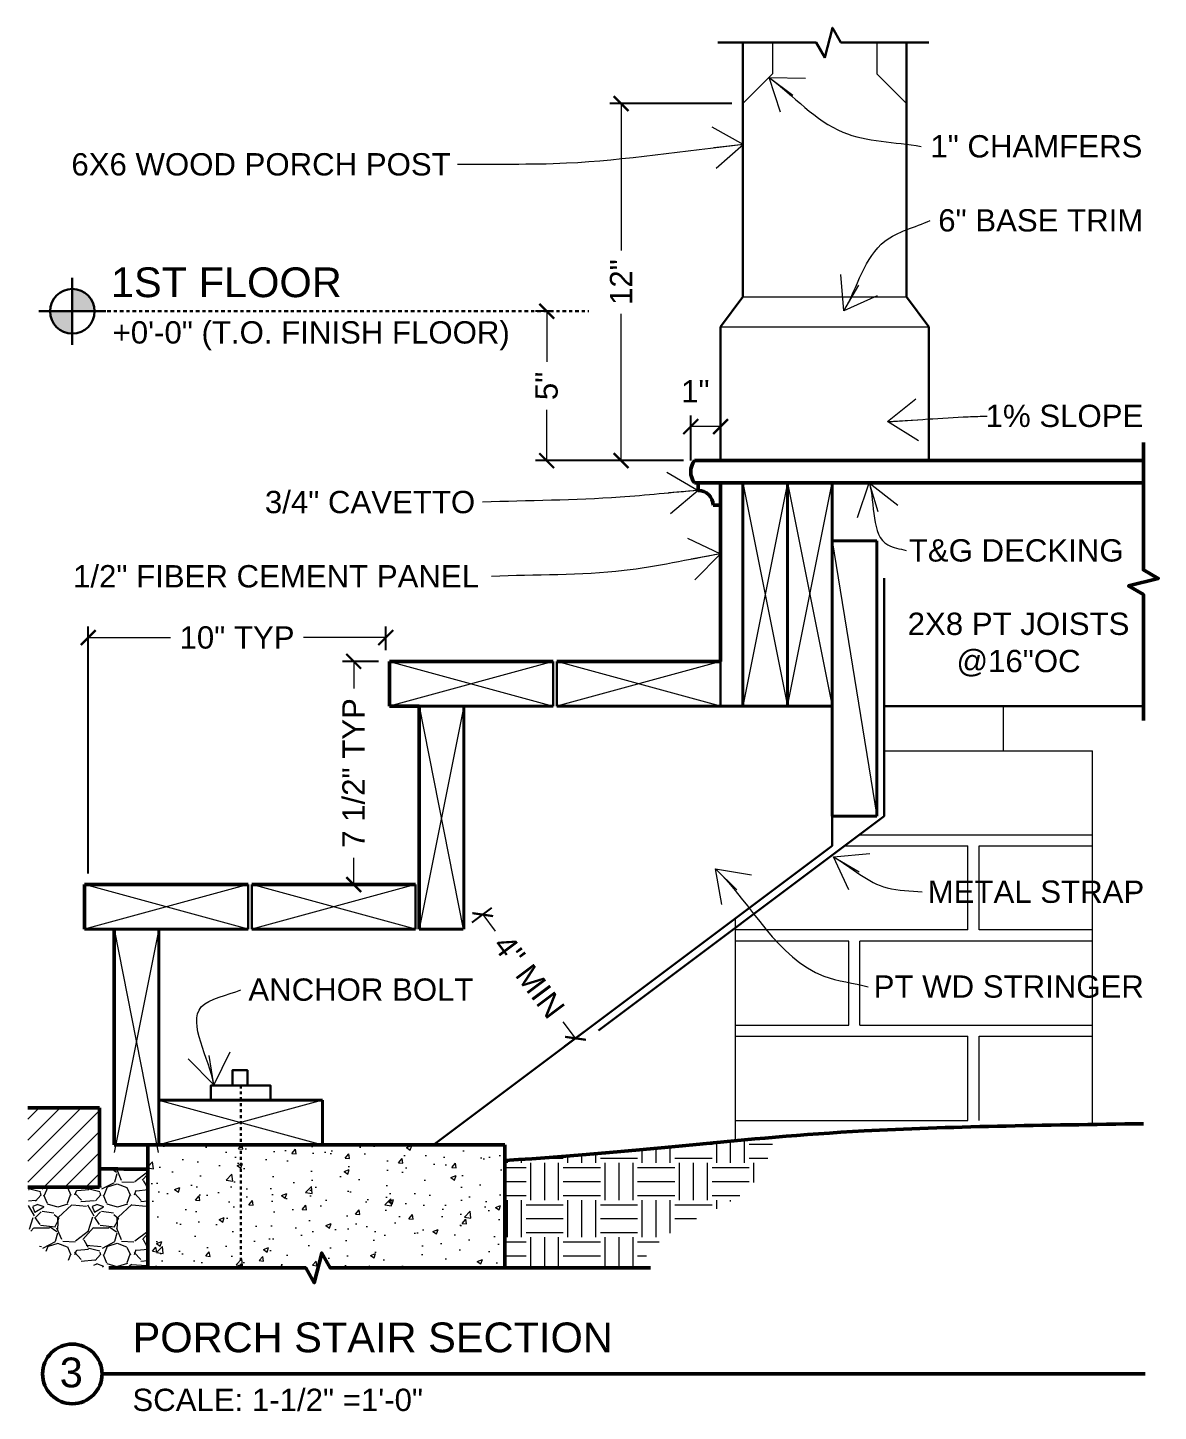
# Model space of a CAD drawing. Header units: inches. Extents: x -54 to 15382, y 469 to 41738.
# Drawn here: x 3477 to 3515, y 3693.74 to 3740.25 of the extents above; entities that cross this region are included whole.
import ezdxf

# ---------------------------------------------------------------- set-up
doc = ezdxf.new("R2010")
doc.units = ezdxf.units.IN
doc.header["$MEASUREMENT"] = 0
doc.linetypes.add('CENTER', pattern=[2, 1.25, -0.25, 0.25, -0.25])
doc.linetypes.add('DASHED2', pattern=[0.375, 0.25, -0.125])
doc.layers.get('0').update_dxf_attribs({"lineweight": 9})
for name, color, linetype, lineweight in [('1', 7, 'Continuous', 9), ('2', 7, 'Continuous', 18), ('3', 7, 'Continuous', 30), ('4', 7, 'Continuous', 40), ('5', 7, 'Continuous', 50), ('A-DIMSx', 7, 'Continuous', 9), ('A-TEXTx', 7, 'Continuous', 18), ('TB-11x17', 7, 'Continuous', 50)]:
    doc.layers.add(name, color=color, linetype=linetype, lineweight=lineweight)
doc.styles.get("Standard").update_dxf_attribs({"font": 'arial.ttf'})
doc.dimstyles.get("Standard").update_dxf_attribs({"dimtxt": 3, "dimasz": 2, "dimexe": 0.03125, "dimexo": 0.0625, "dimgap": 0.03125, "dimtad": 0, "dimtoh": 1, "dimdec": 4, "dimlfac": 0.99985, "dimzin": 0, "dimdsep": 46, "dimlunit": 4, "dimtxsty": 'Standard', "dimblk": 'ARCHTICK', "dimblk1": 'ARCHTICK', "dimblk2": 'ARCHTICK', "dimcen": 0.09, "dimclrt": 256, "dimadec": 0, "dimazin": 0, "dimtfac": 1, "dimtdec": 4, "dimtofl": 0, "dimtmove": 0, "dimatfit": 3, "dimfxl": 1, "dimtolj": 1, "dimtzin": 0, "dimarcsym": 0})

# ---------------------------------------------------------------- blocks, each defined once
blk = doc.blocks.new('_ArchTick')
at = {"color": 0, "linetype": 'ByBlock', "lineweight": 0, "const_width": 0.15}
blk.add_lwpolyline([(-0.5, -0.5), (0.5, 0.5)], dxfattribs=at)
blk = doc.blocks.new('Point')
at = {"lineweight": 0, "ltscale": 0.1}
h = blk.add_hatch(color=256, dxfattribs=at)
h.dxf.hatch_style = 1
h.paths.add_polyline_path([(-3.2903, 4.1654, 0.414214), (-3.3528, 4.1029), (-3.2903, 4.1029)])
h.paths.add_polyline_path([(-3.2903, 4.1029), (-3.2903, 4.0404, 0.414214), (-3.2278, 4.1029)])
at = {"layer": '3', "ltscale": 0.1}
for q in [(-3.2903, 4.1966), (-3.384, 4.1029), (-3.1965, 4.1029), (-3.2903, 4.0091)]:
    blk.add_line((-3.2903, 4.1029), q, dxfattribs=at)
blk.add_circle((-3.2903, 4.1029), 0.0625, dxfattribs=at)
blk = doc.blocks.new('*D435')
at = {"layer": 'A-DIMSx', "color": 0, "lineweight": -2, "ltscale": 0.1}
for p, q in [((3499.286, 3725.699), (3499.286, 3727.218)), ((3500.286, 3726.074), (3500.286, 3727.218))]:
    blk.add_line(p, q, dxfattribs=at)
at = {"layer": 'A-DIMSx', "color": 0, "lineweight": 5, "ltscale": 0.1}
blk.add_line((3500.286, 3726.843), (3499.286, 3726.843), dxfattribs=at)
at = {"layer": 'A-DIMSx', "color": 0, "lineweight": 5, "xscale": 0.5, "yscale": 0.5, "zscale": 0.5, "rotation": 180}
blk.add_blockref('_ArchTick', (3499.286, 3726.843), dxfattribs=at)
at = {"layer": 'A-DIMSx', "color": 0, "lineweight": 5, "xscale": 0.5, "yscale": 0.5, "zscale": 0.5}
blk.add_blockref('_ArchTick', (3500.286, 3726.843), dxfattribs=at)
at = {"layer": 'A-DIMSx', "ltscale": 0.25, "insert": (3499.44, 3728.03), "char_height": 0.75, "attachment_point": 5}
blk.add_mtext('\\A1;1"', dxfattribs=at)
blk = doc.blocks.new('*D436')
at = {"layer": 'A-DIMSx', "color": 0, "lineweight": -2, "ltscale": 0.1}
for p, q in [((3500.661, 3737.699), (3496.568, 3737.699)), ((3499.039, 3725.699), (3496.568, 3725.699))]:
    blk.add_line(p, q, dxfattribs=at)
at = {"layer": 'A-DIMSx', "color": 0, "lineweight": 5, "ltscale": 0.1}
for p, q in [((3496.943, 3737.699), (3496.943, 3732.764)), ((3496.943, 3725.699), (3496.943, 3730.634))]:
    blk.add_line(p, q, dxfattribs=at)
at = {"layer": 'A-DIMSx', "color": 0, "lineweight": 5, "xscale": 0.5, "yscale": 0.5, "zscale": 0.5}
for p, rotation in [((3496.943, 3737.699), 90), ((3496.943, 3725.699), 270)]:
    blk.add_blockref('_ArchTick', p, dxfattribs=dict(at, rotation=rotation))
at = {"layer": 'A-DIMSx', "ltscale": 0.25, "insert": (3496.943, 3731.699), "char_height": 0.75, "attachment_point": 5, "rotation": 90}
blk.add_mtext('\\A1;12"', dxfattribs=at)
blk = doc.blocks.new('*D437')
at = {"layer": 'A-DIMSx', "color": 0, "lineweight": -2, "ltscale": 0.1}
for p, q in [((3479.036, 3711.824), (3479.036, 3720.125)), ((3489.036, 3719.324), (3489.036, 3720.125))]:
    blk.add_line(p, q, dxfattribs=at)
at = {"layer": 'A-DIMSx', "color": 0, "lineweight": 5, "ltscale": 0.1}
for p, q in [((3479.036, 3719.75), (3481.805, 3719.75)), ((3489.036, 3719.75), (3486.267, 3719.75))]:
    blk.add_line(p, q, dxfattribs=at)
at = {"layer": 'A-DIMSx', "color": 0, "lineweight": 5, "xscale": 0.5, "yscale": 0.5, "zscale": 0.5, "rotation": 180}
blk.add_blockref('_ArchTick', (3479.036, 3719.75), dxfattribs=at)
at = {"layer": 'A-DIMSx', "color": 0, "lineweight": 5, "xscale": 0.5, "yscale": 0.5, "zscale": 0.5}
blk.add_blockref('_ArchTick', (3489.036, 3719.75), dxfattribs=at)
at = {"layer": 'A-DIMSx', "ltscale": 0.25, "insert": (3484.036, 3719.75), "char_height": 0.75, "attachment_point": 5}
blk.add_mtext('\\A1;10" TYP', dxfattribs=at)
blk = doc.blocks.new('*D438')
at = {"layer": 'A-DIMSx', "color": 0, "lineweight": -2, "ltscale": 0.1}
for p, q in [((3488.786, 3718.949), (3487.582, 3718.949)), ((3488.786, 3711.449), (3487.582, 3711.449))]:
    blk.add_line(p, q, dxfattribs=at)
at = {"layer": 'A-DIMSx', "color": 0, "lineweight": 5, "ltscale": 0.1}
for p, q in [((3487.957, 3718.949), (3487.957, 3718.044)), ((3487.957, 3711.449), (3487.957, 3712.353))]:
    blk.add_line(p, q, dxfattribs=at)
at = {"layer": 'A-DIMSx', "color": 0, "lineweight": 5, "xscale": 0.5, "yscale": 0.5, "zscale": 0.5}
for p, rotation in [((3487.957, 3718.949), 90), ((3487.957, 3711.449), 270)]:
    blk.add_blockref('_ArchTick', p, dxfattribs=dict(at, rotation=rotation))
at = {"layer": 'A-DIMSx', "ltscale": 0.25, "insert": (3487.957, 3715.199), "char_height": 0.75, "attachment_point": 5, "rotation": 90}
blk.add_mtext('\\A1;7 1/2" TYP', dxfattribs=at)
blk = doc.blocks.new('*D440')
at = {"layer": 'A-DIMSx', "color": 0, "lineweight": -2, "ltscale": 0.1}
for p, q in [((3494.645, 3730.72), (3494.068, 3730.72)), ((3499.039, 3725.699), (3494.068, 3725.699))]:
    blk.add_line(p, q, dxfattribs=at)
at = {"layer": 'A-DIMSx', "color": 0, "lineweight": 5, "ltscale": 0.1}
for p, q in [((3494.443, 3730.72), (3494.443, 3729.018)), ((3494.443, 3725.699), (3494.443, 3727.401))]:
    blk.add_line(p, q, dxfattribs=at)
at = {"layer": 'A-DIMSx', "color": 0, "lineweight": 5, "xscale": 0.5, "yscale": 0.5, "zscale": 0.5}
for p, rotation in [((3494.443, 3730.72), 90), ((3494.443, 3725.699), 270)]:
    blk.add_blockref('_ArchTick', p, dxfattribs=dict(at, rotation=rotation))
at = {"layer": 'A-DIMSx', "ltscale": 0.25, "insert": (3494.443, 3728.209), "char_height": 0.75, "attachment_point": 5, "rotation": 90}
blk.add_mtext('\\A1;5"', dxfattribs=at)
blk = doc.blocks.new('*D441')
at = {"layer": 'A-DIMSx', "color": 0, "lineweight": -2, "ltscale": 0.1}
for p, q in [((3491.941, 3710.174), (3492.595, 3710.664)), ((3495.059, 3706.016), (3495.713, 3706.507))]:
    blk.add_line(p, q, dxfattribs=at)
at = {"layer": 'A-DIMSx', "color": 0, "lineweight": 5, "ltscale": 0.1}
for p, q in [((3492.295, 3710.439), (3492.71, 3709.885)), ((3495.413, 3706.282), (3494.997, 3706.836))]:
    blk.add_line(p, q, dxfattribs=at)
at = {"layer": 'A-DIMSx', "color": 0, "lineweight": 5, "xscale": 0.5, "yscale": 0.5, "zscale": 0.5}
for p, rotation in [((3492.295, 3710.439), 126.86989764584003), ((3495.413, 3706.282), 306.86989764584)]:
    blk.add_blockref('_ArchTick', p, dxfattribs=dict(at, rotation=rotation))
at = {"layer": 'A-DIMSx', "ltscale": 0.25, "insert": (3493.854, 3708.36), "char_height": 0.75, "attachment_point": 5, "rotation": 306.8699}
blk.add_mtext('\\A1;4" MIN', dxfattribs=at)

msp = doc.modelspace()

# ---------------------------------------------------------------- hatches: boundary and pattern name
at = {"layer": '1', "ltscale": 0.25}
h = msp.add_hatch(dxfattribs=at)
h.set_pattern_fill('ANSI31', color=256, scale=4, style=0)
h.set_pattern_definition([(45, (0, 1), (-0.35355339, 0.35355339), [])])
h.paths.add_polyline_path([(3479.4107236, 3701.2822529), (3479.4107236, 3703.9489196), (3477.0000785, 3703.9489196), (3477.0000785, 3701.2822529)])
h = msp.add_hatch(dxfattribs=at)
h.set_pattern_fill('EARTH', color=256, scale=5, style=0)
h.set_pattern_definition([(0, (0, 1), (1.25, 1.25), [1.25, -1.25]), (0, (0, 1.4688), (1.25, 1.25), [1.25, -1.25]), (0, (0, 1.9375), (1.25, 1.25), [1.25, -1.25]), (90, (0.1562, 2.0938), (-1.25, 1.25), [1.25, -1.25]), (90, (0.625, 2.0938), (-1.25, 1.25), [1.25, -1.25]), (90, (1.0938, 2.0938), (-1.25, 1.25), [1.25, -1.25])])
edge = h.paths.add_edge_path()
edge.add_spline(control_points=[(3497.518813, 3698.5632188), (3497.7039804, 3698.8568046), (3498.6225044, 3700.143514), (3501.2654104, 3700.6307407), (3501.9417251, 3702.3179113), (3502.0892513, 3702.9563262)], knot_values=[0.4748587065, 0.4748587065, 0.4748587065, 0.4748587065, 1.5047038079, 5.214259185, 7.1147861673, 7.1147861673, 7.1147861673, 7.1147861673], degree=3, periodic=0)
edge.add_spline(control_points=[(3502.089251, 3702.9563263), (3499.2828733, 3702.7170338), (3496.7438002, 3702.4026222), (3493.0357236, 3702.1760518)], knot_values=[82.1630910408, 82.1630910408, 82.1630910408, 82.1630910408, 93.6082302853, 93.6082302853, 93.6082302853, 93.6082302853], degree=3, periodic=0)
edge.add_line((3493.0357236, 3702.1760518), (3493.0357236, 3698.5632187))
edge.add_line((3493.0357236, 3698.5632187), (3497.5188132, 3698.5632187))
h = msp.add_hatch(dxfattribs=at)
h.set_pattern_fill('GRAVEL', color=256, scale=2, style=0)
h.set_pattern_definition([(228.0128, (1.44, 3), (-15.9999964643, -18.000002683), [0.269072, -26.638176]), (184.9697, (1.26, 2.8), (24.000002103, 1.999982614), [0.461736, -45.71185]), (132.5104, (0.8, 2.76), (19.9999814367, -22.0000173477), [0.325576, -32.232064]), (267.2737, (0.02, 2.26), (1.9999920355, 40.00000059), [0.420476, -41.627116]), (292.8337, (0, 1.84), (-10.0000198109, 23.9999928236), [0.41231, -40.818746]), (357.2737, (0.16, 1.46), (-40.00000059, 1.9999920355), [0.420476, -41.627116]), (37.6942, (0.58, 1.44), (-26.0000146912, -19.9999808103), [0.556058, -55.049698]), (72.2553, (1.02, 1.78), (14.0000215254, 43.9999924625), [0.524976, -51.972642]), (121.4296, (1.18, 2.28), (-16.0000164684, 25.999990073), [0.4219, -41.768146]), (175.2364, (0.96, 2.64), (22.0000018926, -1.9999830653), [0.481664, -23.601526]), (222.3974, (0.48, 2.68), (-24.00001470215, -21.999984164), [0.622896, -61.66675]), (138.8141, (2, 2.24), (-14.0000058936, 11.999994627), [0.212602, -21.047688]), (171.4692, (1.84, 2.38), (25.9999965696, -4.00001582), [0.404474, -40.043022]), (225, (1.44, 2.44), (-4e-16, -2.0000006), [0.282842, -2.545584]), (203.1986, (1.3, 2.68), (9.999999461, 4.00000265), [0.152316, -15.07923]), (291.8014, (1.16, 2.62), (-1.99999982, 6.000000546), [0.215406, -10.554924]), (30.9638, (1.24, 2.42), (5.999996045, 4.000004967), [0.349858, -11.312046]), (161.5651, (1.54, 2.6), (4.00000087, -1.99999681), [0.252982, -6.071574]), (16.3895, (0, 2.62), (20.0000043968, 5.9999854196), [0.3544, -35.08569]), (70.3462, (0.34, 2.72), (-7.9999904947, -22.0000042712), [0.297322, -29.434816]), (293.1986, (1.54, 3), (-4.00000265, 9.999999461), [0.30463, -14.926916]), (343.6105, (1.66, 2.72), (-20.0000043968, 5.9999854196), [0.3544, -35.08569]), (339.444, (0, 1.38), (-10.000003689, 3.999991993), [0.34176, -16.746248]), (294.7751, (0.32, 1.26), (-9.9999843785, 22.0000068437), [0.286356, -28.349286]), (66.8014, (1.56, 1), (4.00000265, 9.999999461), [0.30463, -14.926916]), (17.354, (1.68, 1.28), (-26.0000040382, -7.9999890045), [0.335262, -33.190848]), (69.444, (0.58, 1), (-3.999991993, -10.000003689), [0.17088, -16.917128]), (101.3099, (1.44, 1), (-1.999995264, 8.000001504), [0.10198, -10.096058]), (165.9638, (1.42, 1.1), (6.00000109, -1.999996115), [0.41231, -7.8339]), (186.009, (1.02, 1.2), (19.9999995018, 1.999998635), [0.3821, -37.827846]), (303.6901, (1.24, 2.24), (-2.00000267, 3.999999116), [0.288444, -6.922658]), (353.1572, (1.4, 2), (33.999998731, -4.0000159958), [0.503588, -49.855126]), (60.9454, (1.9, 1.94), (-8.0000000544, -14.000000769), [0.205912, -20.385348]), (90, (2, 2.12), (-2, 2), [0.12, -1.88]), (120.2564, (0.98, 1.26), (7.9999897736, -14.0000049117), [0.277848, -27.50704]), (48.0128, (0.84, 1.5), (15.9999964643, 18.000002683), [0.538144, -26.369104]), (0, (1.2, 1.9), (2, 2), [0.52, -1.48]), (325.3048, (1.72, 1.9), (-19.999988518, 14.0000172192), [0.316228, -31.306548]), (254.0546, (1.98, 1.72), (-1.999999779, -8.000000253), [0.291204, -14.269016]), (207.646, (1.9, 1.44), (-37.9999916144, -20.0000154263), [0.47413, -46.938948]), (175.4261, (1.48, 1.22), (-26.0000011166, 1.9999896023), [0.501598, -49.658148])])
edge = h.paths.add_edge_path()
edge.add_line((3479.4107236, 3701.894173), (3479.4107236, 3701.2822529))
edge.add_line((3479.4107236, 3701.2822529), (3477.0245351, 3701.2571086))
edge.add_line((3477.0245351, 3701.2571086), (3477.0245351, 3699.9307861))
edge.add_line((3477.0245351, 3699.9307861), (3477.4213566, 3699.2434711))
edge.add_line((3477.4213566, 3699.2434711), (3477.9497359, 3698.9384112))
edge.add_line((3477.9497359, 3698.9384112), (3478.8289141, 3698.7028361))
edge.add_line((3478.8289141, 3698.7028361), (3479.7291432, 3698.5632187))
edge.add_line((3479.7291432, 3698.5632187), (3481.0357236, 3698.5632187))
edge.add_line((3481.0357236, 3698.5632187), (3481.0357236, 3701.8847372))
edge.add_spline(control_points=[(3481.0357236, 3701.8847372), (3480.5094392, 3701.8864285), (3479.9680236, 3701.8895453), (3479.4107236, 3701.894173)], knot_values=[102.8350763293, 102.8350763293, 102.8350763293, 102.8350763293, 103.7580007713, 103.7580007713, 103.7580007713, 103.7580007713], degree=3, periodic=0)
at = {"layer": '2', "ltscale": 0.25}
h = msp.add_hatch(dxfattribs=at)
h.set_pattern_fill('AR-CONC', color=256, scale=0.25, style=0)
h.set_pattern_definition([(50, (0, 0), (1.79315046, -0.15688034), [0.1875, -2.0625]), (355, (0, 0), (-0.34687833, 1.88048033), [0.15, -1.65]), (100.451444, (0.1494, -0.013), (1.4462721, 1.7236), [0.1593505, -1.7528553]), (46.1842, (0, 0.5), (2.6681033, -0.4137982), [0.28125, -3.09375]), (96.635635, (0.2223, 0.4655), (2.3366549, 2.4352965), [0.2390259, -2.6292844]), (351.184164, (0, 0.5), (2.3366549, 2.4352965), [0.225, -2.475]), (21, (0.25, 0.375), (1.49226763, -1.00654723), [0.1875, -2.0625]), (326, (0.25, 0.375), (0.6082883, 1.8128751), [0.15, -1.65]), (71.451445, (0.3744, 0.2911), (2.10055594, 0.8063279), [0.1593505, -1.7528553]), (37.5, (0, 0), (0.03039964, 0.832234635), [0, -1.63, 0, -1.675, 0, -1.65625]), (7.5, (0, 0), (0.65767384, 0.98602928), [0, -0.955, 0, -1.5925, 0, -0.63125]), (327.5, (-0.5575, 0), (1.33455609, -0.05638718), [0, -0.625, 0, -1.95, 0, -2.5875]), (317.5, (-0.8075, 0), (1.45796542, 0.25026246), [0, -0.8125, 0, -1.295, 0, -1.8375])])
h.paths.add_polyline_path([(3493.0357236, 3698.5632187), (3493.0357236, 3702.6989196), (3481.0357236, 3702.6989196), (3481.0357236, 3698.5632187), (3486.3433541, 3698.5632187), (3486.6320292, 3698.0632187), (3486.8820292, 3699.0632187), (3487.1707043, 3698.5632187)])

# ---------------------------------------------------------------- linework, layer by layer
at = {"layer": '1', "ltscale": 0.25}
for p, q in [((3502.0357236, 3739.7508975), (3502.0357236, 3738.6989196)), ((3505.5357236, 3739.7508975), (3505.5357236, 3738.6989196)), ((3502.0357236, 3738.6989196), (3501.0357236, 3737.6989196)), ((3505.5357236, 3738.6989196), (3506.5357236, 3737.6989196)), ((3501.0357236, 3724.9489196), (3502.5357236, 3717.4489196)), ((3502.5357236, 3724.9489196), (3501.0357236, 3717.4489196)), ((3502.5357236, 3724.9489196), (3504.0357236, 3717.4489196)), ((3502.5357236, 3717.4489196), (3504.0357236, 3724.9489196)), ((3504.0357236, 3722.9989196), (3505.5357236, 3713.7489196)), ((3489.1607236, 3718.9489196), (3494.6607236, 3717.4489196)), ((3494.6607236, 3718.9489196), (3489.1607236, 3717.4489196)), ((3500.2857236, 3717.4489196), (3494.7857236, 3718.9489196)), ((3500.2857236, 3718.9489196), (3494.7857236, 3717.4489196)), ((3490.1607236, 3717.4489196), (3491.6410088, 3709.9489196)), ((3491.6607236, 3717.4489196), (3490.1607236, 3709.9489196)), ((3484.4107236, 3709.9489196), (3478.9107236, 3711.4489196)), ((3484.4107236, 3711.4489196), (3478.9107236, 3709.9489196)), ((3490.0357236, 3709.9489196), (3484.5357236, 3711.4489196)), ((3490.0357236, 3711.4489196), (3484.5357236, 3709.9489196)), ((3479.9107236, 3709.9489196), (3481.3910088, 3702.4489196)), ((3481.4107236, 3709.9489196), (3479.9107236, 3702.4489196)), ((3481.4107236, 3704.1989196), (3486.9107236, 3702.6989196)), ((3486.9107236, 3704.1989196), (3481.4107236, 3702.6989196))]:
    msp.add_line(p, q, dxfattribs=at)
at = {"layer": '1'}
for p, q in [((3504.0357236, 3722.9989196), (3505.5357236, 3722.9989196)), ((3509.7857236, 3717.4489196), (3509.7857236, 3715.9489196)), ((3504.9523903, 3713.1239196), (3512.7857236, 3713.1239196)), ((3504.4523903, 3712.7489196), (3508.5982236, 3712.7489196)), ((3508.5982236, 3709.9239196), (3508.5982236, 3712.7489196)), ((3508.9732236, 3709.9239196), (3508.9732236, 3712.7489196)), ((3508.9732236, 3712.7489196), (3512.7857236, 3712.7489196)), ((3508.5982236, 3709.9239196), (3500.7857236, 3709.9239196)), ((3512.7857236, 3709.9239196), (3508.9732236, 3709.9239196)), ((3504.5982236, 3709.5489196), (3500.7857236, 3709.5489196)), ((3504.5982236, 3706.7239196), (3504.5982236, 3709.5489196)), ((3512.7857236, 3709.5489196), (3504.9732236, 3709.5489196)), ((3504.9732236, 3706.7239196), (3504.9732236, 3709.5489196)), ((3500.7857236, 3706.7239196), (3504.5982236, 3706.7239196)), ((3504.9732236, 3706.7239196), (3512.7857236, 3706.7239196)), ((3500.7857236, 3706.3489196), (3508.5982236, 3706.3489196)), ((3508.5982236, 3703.5239196), (3508.5982236, 3706.3489196)), ((3508.9732236, 3703.5239196), (3508.9732236, 3706.3489196)), ((3508.9732236, 3706.3489196), (3512.7857236, 3706.3489196)), ((3500.7857236, 3703.5239196), (3508.5982236, 3703.5239196))]:
    msp.add_line(p, q, dxfattribs=at)
at = {"layer": '2', "ltscale": 0.25}
for p, q in [((3501.0357236, 3731.1989196), (3506.5357236, 3731.1989196)), ((3500.2857236, 3730.1989196), (3507.2857236, 3730.1989196))]:
    msp.add_line(p, q, dxfattribs=at)
at = {"layer": '2'}
for p, q in [((3505.7857236, 3715.9489196), (3512.7857236, 3715.9489196)), ((3512.7857236, 3703.3863016), (3512.7857236, 3715.9489196)), ((3500.7857236, 3702.8390772), (3500.7857236, 3710.3114196))]:
    msp.add_line(p, q, dxfattribs=at)
at = {"layer": '3'}
for p, q in [((3501.0357236, 3739.7508975), (3501.0357236, 3731.1989196)), ((3506.5357236, 3739.7508975), (3506.5357236, 3731.1989196)), ((3500.2857236, 3730.1989196), (3501.0357236, 3731.1989196)), ((3506.5357236, 3731.1989196), (3507.2857236, 3730.1989196)), ((3500.2857236, 3730.1989196), (3500.2857236, 3725.6989196)), ((3507.2857236, 3730.1989196), (3507.2857236, 3725.6989196)), ((3494.6607236, 3717.4489196), (3494.6607236, 3718.9489196)), ((3494.7857236, 3718.9489196), (3494.7857236, 3717.4489196)), ((3500.2857236, 3718.9489196), (3500.2857236, 3717.4489196)), ((3514.5000785, 3717.4489196), (3505.7857236, 3717.4489196)), ((3504.0357236, 3712.7489196), (3490.6357236, 3702.6989196)), ((3484.4107236, 3709.9489196), (3484.4107236, 3711.4489196)), ((3484.5357236, 3711.4489196), (3484.5357236, 3709.9489196)), ((3490.0357236, 3711.4489196), (3490.0357236, 3709.9489196))]:
    msp.add_line(p, q, dxfattribs=at)
at = {"layer": '3', "linetype": 'CENTER', "ltscale": 0.1}
msp.add_line((3479.2500785, 3730.7195484), (3495.8594408, 3730.7195484), dxfattribs=at)
at = {"layer": '3', "ltscale": 0.25}
for p, q in [((3500.2857244, 3724.9489196), (3499.5357244, 3724.9489196)), ((3500.2857244, 3724.9489196), (3500.2857244, 3724.1989196)), ((3505.7857236, 3713.7489196), (3505.7857236, 3721.7489196)), ((3496.1857236, 3706.5489196), (3505.7857236, 3713.7489196)), ((3504.0357236, 3713.7489196), (3504.0357236, 3712.7489196))]:
    msp.add_line(p, q, dxfattribs=at)
at = {"layer": '3', "linetype": 'DASHED2', "ltscale": 0.25}
msp.add_line((3484.1607236, 3704.6989196), (3484.1607236, 3698.5632187), dxfattribs=at)
at = {"layer": '3', "flags": 128}
msp.add_lwpolyline([(3507.287313, 3739.7508975), (3504.3334313, 3739.7508975), (3504.0447562, 3740.2508975), (3503.7947562, 3739.2508975), (3503.506081, 3739.7508975), (3500.1989756, 3739.7508975)], dxfattribs=at)
at = {"layer": '3', "ltscale": 0.25}
for points in [[(3483.8834374, 3704.7062309), (3483.8834374, 3705.2062309), (3484.3834374, 3705.2062309), (3484.3834374, 3704.6989196)], [(3483.1607236, 3704.1989196), (3483.1607236, 3704.6989196), (3485.1607236, 3704.6989196), (3485.1607236, 3704.1989196)]]:
    msp.add_lwpolyline(points, dxfattribs=at)
at = {"layer": '4'}
for p, q in [((3501.0357236, 3717.4489196), (3501.0357236, 3724.9489196)), ((3502.5357236, 3724.9489196), (3502.5357236, 3717.4489196)), ((3504.0357236, 3724.9489196), (3504.0357236, 3713.7489196)), ((3504.0357236, 3722.9989196), (3505.5357236, 3722.9989196)), ((3505.5357236, 3722.9989196), (3505.5357236, 3713.7489196)), ((3491.6607236, 3717.4489196), (3490.1607236, 3717.4489196)), ((3491.6607236, 3717.4489196), (3491.6607236, 3709.9489196)), ((3494.6607236, 3717.4489196), (3491.6607236, 3717.4489196)), ((3504.0357236, 3717.4489196), (3494.7857236, 3717.4489196)), ((3505.5357236, 3713.7489196), (3504.0357236, 3713.7489196)), ((3484.4107236, 3709.9489196), (3478.9107236, 3709.9489196)), ((3481.4107236, 3702.6989196), (3481.4107236, 3709.9489196)), ((3490.0357236, 3709.9489196), (3484.5357236, 3709.9489196)), ((3490.1607236, 3709.9489196), (3491.6410088, 3709.9489196)), ((3481.4107236, 3704.1989196), (3486.9107236, 3704.1989196)), ((3486.9107236, 3704.1989196), (3486.9107236, 3702.6989196))]:
    msp.add_line(p, q, dxfattribs=at)
at = {"layer": '5'}
for p, q in [((3499.4136553, 3725.6989196), (3514.5000785, 3725.6989196)), ((3514.5000785, 3724.9489196), (3499.4136553, 3724.9489196)), ((3500.2857236, 3718.9489196), (3500.2857244, 3724.9489196)), ((3489.1607236, 3717.4489196), (3489.1607236, 3718.9489196)), ((3489.1607236, 3718.9489196), (3494.6607236, 3718.9489196)), ((3494.7857236, 3718.9489196), (3500.2857236, 3718.9489196)), ((3490.1607236, 3717.4489196), (3489.1607236, 3717.4489196)), ((3490.1607236, 3709.9489196), (3490.1607236, 3717.4489196)), ((3478.9107236, 3709.9489196), (3478.9107236, 3711.4489196)), ((3478.9107236, 3711.4489196), (3484.4107236, 3711.4489196)), ((3484.5357236, 3711.4489196), (3490.0357236, 3711.4489196)), ((3479.9107236, 3702.6989196), (3479.9107236, 3709.9489196)), ((3479.4107236, 3703.9489196), (3477.0000785, 3703.9489196)), ((3479.4107236, 3703.9489196), (3479.4107236, 3701.2822529)), ((3481.4107236, 3702.6989196), (3479.9107236, 3702.6989196)), ((3481.0357236, 3698.5632187), (3481.0357236, 3702.6989196)), ((3481.0357236, 3702.6989196), (3493.0357236, 3702.6989196)), ((3493.0357236, 3702.6989196), (3493.0357236, 3698.5632187)), ((3479.4107236, 3701.2822529), (3477.0000785, 3701.2822529))]:
    msp.add_line(p, q, dxfattribs=at)
at = {"layer": '5', "ltscale": 0.25}
for p, q in [((3499.5357244, 3724.9489196), (3499.5357244, 3724.6989196)), ((3500.2857244, 3724.1989196), (3500.0357244, 3724.1989196))]:
    msp.add_line(p, q, dxfattribs=at)
at = {"layer": '5', "ltscale": 0.1}
msp.add_line((3479.5000785, 3695.0008975), (3514.5607521, 3695.0008975), dxfattribs=at)
at = {"layer": '5', "flags": 128}
for points in [[(3514.5000785, 3726.3127357), (3514.5000785, 3722.0258343), (3515.0000785, 3721.7371591), (3514.0000785, 3721.4871591), (3514.5000785, 3721.198484), (3514.5000785, 3716.9615788)], [(3497.9281047, 3698.5632187), (3487.1707043, 3698.5632187), (3486.8820292, 3699.0632187), (3486.6320292, 3698.0632187), (3486.3433541, 3698.5632187), (3479.7291432, 3698.5632187)]]:
    msp.add_lwpolyline(points, dxfattribs=at)
at = {"layer": '5', "ltscale": 0.1}
msp.add_circle((3478.5000785, 3695.0008975), 1, dxfattribs=at)
at = {"layer": '5', "ltscale": 0.25}
for centre, radius, start, end in [((3499.8993036, 3725.3239196), 0.6135791, 142.3259865, 217.6740135), ((3499.5357244, 3724.1989196), 0.5, 0, 90)]:
    msp.add_arc(centre, radius, start, end, dxfattribs=at)
at = {"layer": '5'}
msp.add_open_spline([(3514.5000785, 3703.4103654), (3511.1786457, 3703.3638751), (3502.7420185, 3703.2414575), (3498.0079864, 3702.4798663), (3493.0357236, 3702.1760518)], degree=3, knots=[68.295937828, 68.295937828, 68.295937828, 68.295937828, 78.2611253105, 93.6082302853, 93.6082302853, 93.6082302853, 93.6082302853], dxfattribs=at)
msp.add_open_spline([(3481.0357236, 3701.8847372), (3480.5094392, 3701.8864285), (3479.9680236, 3701.8895453), (3479.4107236, 3701.894173)], degree=3, dxfattribs=at)

# ---------------------------------------------------------------- block references
at = {"ltscale": 0.1, "xscale": -12.000000000000027, "yscale": 12.000000000000027, "zscale": 12.000000000000027}
msp.add_blockref('Point', (3439.016827, 3681.4849298), dxfattribs=at)

# ---------------------------------------------------------------- texts
at = {"ltscale": 0.5, "attachment_point": 1}
for s, insert, char_height, width in [('{1ST FLOOR }', (3479.7951357, 3732.1928944), 1, 17.747748141), ('{+0\'-0" (T.O. FINISH FLOOR)}', (3479.8542496, 3730.3837645), 0.75, 13.542753414)]:
    msp.add_mtext(s, dxfattribs=dict(at, insert=insert, char_height=char_height, width=width))
at = {"ltscale": 0.1, "char_height": 1}
for s, insert, width, attachment_point in [('{PORCH STAIR SECTION}', (3480.525053, 3696.729423), 78.053664802, 1), ('{3}', (3478.4656397, 3695.0438586), 2.787644522, 5)]:
    msp.add_mtext(s, dxfattribs=dict(at, insert=insert, width=width, attachment_point=attachment_point))
at = {"layer": 'A-TEXTx', "ltscale": 0.25, "char_height": 0.75}
for s, insert, attachment_point in [('{1" CHAMFERS }', (3514.4630975, 3736.2582596), 6), ('{6X6 WOOD PORCH POST}', (3478.4691219, 3735.6528484), 4), ('{6" BASE TRIM}', (3514.495244, 3733.769714), 6), ('{1% SLOPE}', (3514.495244, 3727.1978388), 6), ('{3/4" CAVETTO}', (3492.0396907, 3724.3013162), 6), ('{T&G DECKING}', (3510.2229101, 3722.6756007), 5), ('{1/2" FIBER CEMENT PANEL}', (3478.525172, 3721.8066947), 4), ('{2X8 PT JOISTS\\P@16"OC }', (3510.3019332, 3719.5132684), 5), ('{METAL STRAP }', (3514.52615, 3711.2038494), 6), ('{ANCHOR BOLT}', (3484.4163601, 3707.9130616), 4), ('{PT WD STRINGER }', (3514.5132233, 3708.015955), 6)]:
    msp.add_mtext(s, dxfattribs=dict(at, insert=insert, attachment_point=attachment_point))
at = {"layer": 'TB-11x17', "ltscale": 0.5, "insert": (3480.5198107, 3694.5045362), "char_height": 0.75, "width": 12.179363326, "attachment_point": 1}
msp.add_mtext('{SCALE: 1-1/2" =1\'-0"}', dxfattribs=at)

# ---------------------------------------------------------------- dimensions: what is measured, and where the dimension line sits
at = {"layer": 'A-DIMSx', "ltscale": 0.1}
for base, p1, p2, text, picture, middle in [((3496.9432639, 3737.6989196), (3499.4136553, 3725.6989196), (3501.0357236, 3737.6989196), '12"', '*D436', (3496.9432639, 3731.6989196)), ((3494.4432639, 3730.7195484), (3499.4136553, 3725.6989196), (3495.0197577, 3730.7195484), '5"', '*D440', (3494.4432639, 3728.209234)), ((3487.9571971, 3711.4489196), (3489.1607236, 3718.9489196), (3489.1607236, 3711.4489196), '7 1/2" TYP', '*D438', (3487.9571971, 3715.1989196))]:
    dim = msp.add_linear_dim(base=base, p1=p1, p2=p2, angle=90, text=text, dimstyle='Standard', override={"dimtxt": 0.75, "dimasz": 0.5, "dimexe": 0.375, "dimexo": 0.375, "dimgap": 0.375, "dimlfac": -47.9928, "dimlwd": 5}, dxfattribs=at)
    dim.commit()
    dim.dimension.update_dxf_attribs({"geometry": picture, "text_midpoint": middle})
dim = msp.add_linear_dim(base=(3499.2857245, 3726.8426533), p1=(3500.2857244, 3725.6989191), p2=(3499.2857245, 3725.3239196), dimstyle='Standard', override={"dimtxt": 0.75, "dimasz": 0.5, "dimexe": 0.375, "dimexo": 0.375, "dimgap": 0.375, "dimlfac": -47.9928, "dimtmove": 2, "dimlwd": 5}, dxfattribs=at)
dim.commit()
dim.dimension.update_dxf_attribs({"geometry": '*D435', "text_midpoint": (3499.4401413, 3728.0298667), "dimtype": 160})
dim = msp.add_linear_dim(base=(3479.0357236, 3719.7501738), p1=(3489.0357236, 3718.9489196), p2=(3479.0357236, 3711.4489196), text='10" TYP', dimstyle='Standard', override={"dimtxt": 0.75, "dimasz": 0.5, "dimexe": 0.375, "dimexo": 0.375, "dimgap": 0.375, "dimlfac": -47.9928, "dimlwd": 5}, dxfattribs=at)
dim.commit()
dim.dimension.update_dxf_attribs({"geometry": '*D437', "text_midpoint": (3484.0357236, 3719.7501738)})
dim = msp.add_aligned_dim(p1=(3491.6410088, 3709.9489196), p2=(3494.7591061, 3705.7914565), distance=0.8171667, text='4" MIN', dimstyle='Standard', override={"dimtxt": 0.75, "dimasz": 0.5, "dimexe": 0.375, "dimexo": 0.375, "dimgap": 0.375, "dimlfac": -47.9928, "dimlwd": 5}, dxfattribs=at)
dim.commit()
dim.dimension.update_dxf_attribs({"geometry": '*D441', "text_midpoint": (3493.8537908, 3708.3604881)})

# ---------------------------------------------------------------- leaders
at = {"layer": 'A-TEXTx', "path_type": 1, "annotation_type": 0, "has_hookline": 1}
for points, hookline_direction, text_width in [([(3501.9159776, 3738.5791736), (3504.3976099, 3736.7380256), (3507.0242386, 3736.2582596)], 0, 6.9561733), ([(3501.0579649, 3736.3229439), (3495.1142458, 3735.6924901), (3491.4427751, 3735.6528484)], 1, 12.6840041), ([(3504.4325133, 3730.7367046), (3505.8084821, 3733.0749025), (3507.3327824, 3733.769714)], 0, 6.7689291), ([(3505.8931579, 3727.0081585), (3508.6131918, 3727.1743268), (3509.2444525, 3727.1978388)], 0, 5.1292633), ([(3499.5357244, 3724.6989196), (3496.9111123, 3724.4681098), (3492.2896907, 3724.3013162)], 1, 6.9817531), ([(3505.2810259, 3724.9489196), (3505.913844, 3722.865061), (3506.5199025, 3722.6756007)], 0, 7.1285812), ([(3500.2857241, 3722.5624944), (3497.0484903, 3722.0010752), (3492.5861402, 3721.8066947)], 1, 13.4953956), ([(3504.0843965, 3712.3809258), (3505.89086, 3711.3339543), (3507.063556, 3711.2038494)], 0, 7.1592769), ([(3500.1220061, 3711.9813918), (3503.7623058, 3708.3754991), (3505.2533046, 3708.015955)], 0, 8.9861869), ([(3483.2526695, 3704.7190871), (3482.8365509, 3707.3381104), (3484.1663601, 3707.9130616)], 0, 7.5434857)]:
    msp.add_leader(points, dimstyle='Standard', override={"dimasz": 1, "dimgap": 0.25, "dimldrblk": 'Open90', "dimlwd": -1}, dxfattribs=dict(at, hookline_direction=hookline_direction, text_width=text_width))

doc.saveas('drawing.dxf')
